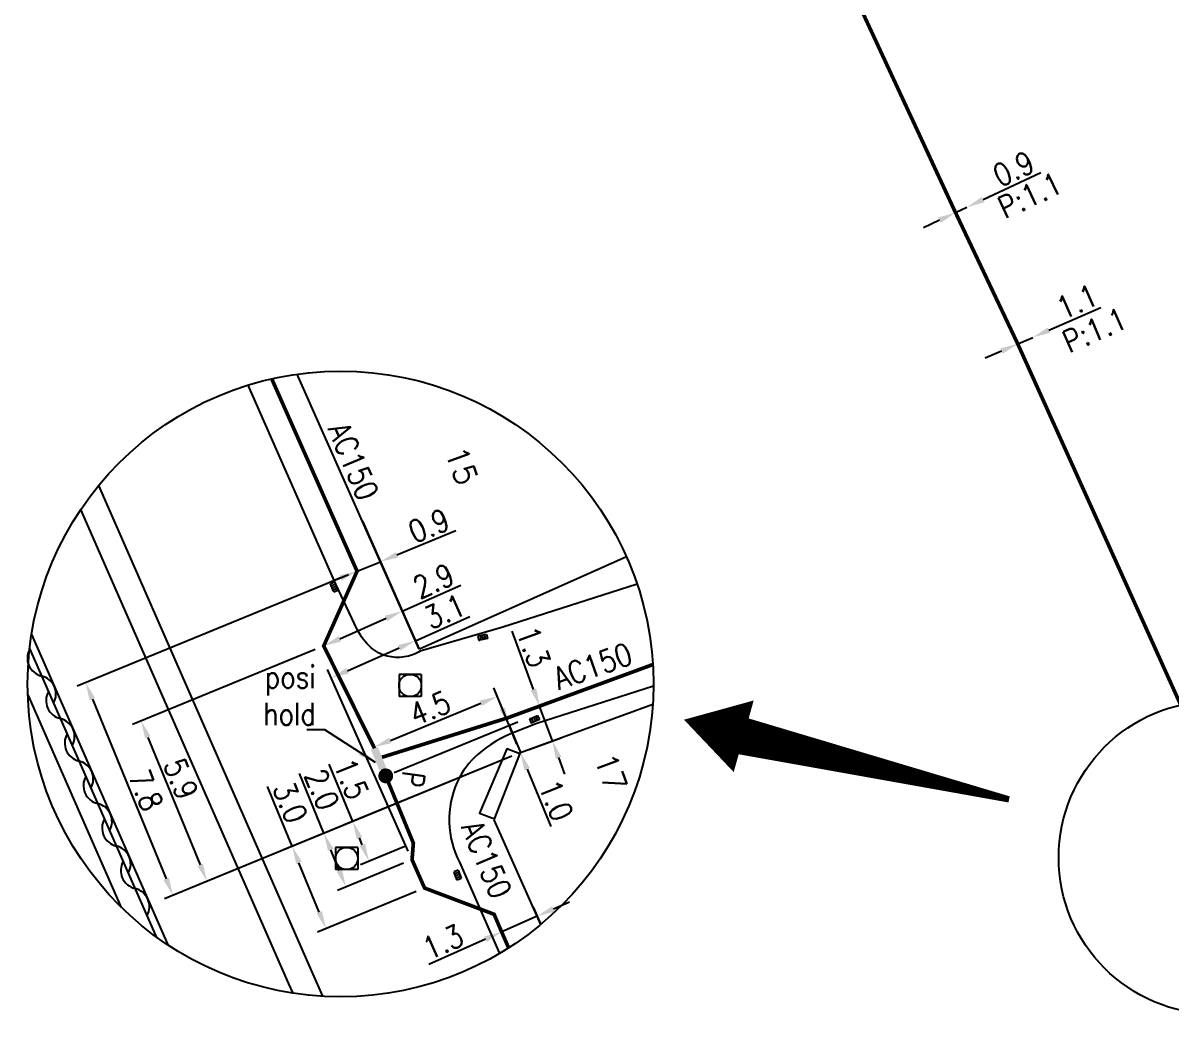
# Model space of a CAD drawing. Header units: millimetres. Extents: x 149996 to 151004, y 126998 to 128018.
# Drawn here: x 150413.4 to 150490.8, y 127157.5 to 127224.4 of the extents above; entities that cross this region are included whole.
import ezdxf
from ezdxf.enums import TextEntityAlignment as Align

# ---------------------------------------------------------------- set-up
doc = ezdxf.new("R2010")
doc.units = ezdxf.units.MM
doc.header["$PDMODE"] = 34
doc.linetypes.add('L_100_AP', pattern=[14, 10, -1.5, 1, -1.5])
doc.layers.get('0').update_dxf_attribs({"linetype": 'CONTINUOUS'})
doc.layers.get('DEFPOINTS').update_dxf_attribs({"linetype": 'CONTINUOUS'})
for name, color, linetype in [('L_140', 3, 'CONTINUOUS'), ('L_300', 7, 'CONTINUOUS'), ('L_340', 7, 'CONTINUOUS')]:
    doc.layers.add(name, color=color, linetype=linetype)
doc.styles.add('G_ROMANS', font='ROMANS.SHX', dxfattribs={"width": 0.75})
doc.styles.get("Standard").update_dxf_attribs({"font": 'romans.shx', "width": 0.85})
doc.dimstyles.new('Copy of STANDARD', dxfattribs={"dimtxt": 1.5, "dimasz": 1.2, "dimexe": 0.625, "dimexo": 0.625, "dimgap": 0.25, "dimtad": 1, "dimdec": 1, "dimlfac": 0.5, "dimzin": 0, "dimdsep": 46, "dimtxsty": 'Standard', "dimcen": -0.5, "dimadec": 0, "dimazin": 0, "dimtfac": 1, "dimtdec": 1, "dimtmove": 0, "dimatfit": 3, "dimfxl": 0, "dimtolj": 1, "dimtzin": 0, "dimarcsym": 0})
doc.dimstyles.get("Standard").update_dxf_attribs({"dimtxt": 1.5, "dimasz": 1.2, "dimexe": 0.625, "dimexo": 0.625, "dimgap": 0.25, "dimtad": 1, "dimdec": 1, "dimzin": 0, "dimdsep": 46, "dimtxsty": 'Standard', "dimcen": -0.5, "dimadec": 0, "dimazin": 0, "dimtfac": 1, "dimtdec": 1, "dimtmove": 0, "dimatfit": 3, "dimfxl": 0, "dimtolj": 1, "dimtzin": 0, "dimarcsym": 0})

# ---------------------------------------------------------------- blocks, each defined once
blk = doc.blocks.new('*D397')
at = {"layer": 'DEFPOINTS', "color": 0, "linetype": 'Continuous', "transparency": 16777216}
for p in [(150481.512, 127203.171), (150481.512, 127203.171), (150480.505, 127202.728)]:
    blk.add_point(p, dxfattribs=at)
at = {"layer": 'L_140', "color": 0, "linetype": 'Continuous', "lineweight": -2, "transparency": 16777216}
for p, q in [((150482.61, 127203.655), (150486.111, 127205.196)), ((150480.505, 127202.728), (150481.512, 127203.171)), ((150479.407, 127202.245), (150478.309, 127201.762))]:
    blk.add_line(p, q, dxfattribs=at)
at = {"layer": 'L_140', "color": 0, "linetype": 'Continuous', "transparency": 16777216}
for points in [[(150482.53, 127203.838), (150482.691, 127203.472), (150481.512, 127203.171)], [(150479.326, 127202.428), (150479.487, 127202.062), (150480.505, 127202.728)]]:
    blk.add_solid(points, dxfattribs=at)
at = {"layer": 'L_140', "color": 0, "linetype": 'Continuous', "transparency": 16777216, "insert": (150484.507, 127205.582), "char_height": 1.5, "attachment_point": 5, "rotation": 23.75385}
blk.add_mtext('\\A1;1.1', dxfattribs=at)
blk = doc.blocks.new('*D398')
at = {"layer": 'DEFPOINTS', "color": 0, "linetype": 'Continuous', "transparency": 16777216}
for p in [(150476.306, 127211.588), (150477.074, 127211.951), (150477.074, 127211.951)]:
    blk.add_point(p, dxfattribs=at)
at = {"layer": 'L_140', "color": 0, "linetype": 'Continuous', "lineweight": -2, "transparency": 16777216}
for p, q in [((150478.16, 127212.463), (150482.059, 127214.301)), ((150476.306, 127211.588), (150477.074, 127211.951)), ((150475.22, 127211.076), (150474.135, 127210.564))]:
    blk.add_line(p, q, dxfattribs=at)
at = {"layer": 'L_140', "color": 0, "linetype": 'Continuous', "transparency": 16777216}
for points in [[(150478.075, 127212.643), (150478.245, 127212.282), (150477.074, 127211.951)], [(150475.135, 127211.257), (150475.306, 127210.895), (150476.306, 127211.588)]]:
    blk.add_solid(points, dxfattribs=at)
at = {"layer": 'L_140', "color": 0, "linetype": 'Continuous', "transparency": 16777216, "insert": (150480.225, 127214.542), "char_height": 1.5, "attachment_point": 5, "rotation": 25.24728}
blk.add_mtext('\\A1;0.9', dxfattribs=at)
blk = doc.blocks.new('*D416')
at = {"layer": 'DEFPOINTS', "color": 0, "linetype": 'Continuous', "transparency": 16777216}
for p in [(150446.086, 127177.493), (150449.107, 127175.939), (150446.948, 127175.146)]:
    blk.add_point(p, dxfattribs=at)
at = {"layer": 'L_140', "color": 0, "linetype": 'Continuous', "lineweight": -2, "transparency": 16777216}
for p, q in [((150447.832, 127179.412), (150446.389, 127183.345)), ((150446.673, 127177.708), (150448.832, 127178.501)), ((150449.107, 127175.939), (150448.246, 127178.285)), ((150447.535, 127175.361), (150449.694, 127176.154)), ((150449.521, 127174.812), (150449.934, 127173.686))]:
    blk.add_line(p, q, dxfattribs=at)
at = {"layer": 'L_140', "color": 0, "linetype": 'Continuous', "transparency": 16777216}
for points in [[(150448.02, 127179.481), (150447.645, 127179.343), (150448.246, 127178.285)], [(150449.708, 127174.881), (150449.333, 127174.743), (150449.107, 127175.939)]]:
    blk.add_solid(points, dxfattribs=at)
at = {"layer": 'L_140', "color": 0, "linetype": 'Continuous', "transparency": 16777216, "insert": (150447.843, 127182.286), "char_height": 1.5, "attachment_point": 5, "rotation": 290.15572}
blk.add_mtext('\\A1;1.3', dxfattribs=at)
blk = doc.blocks.new('*D417')
at = {"layer": 'DEFPOINTS', "color": 0, "linetype": 'Continuous', "transparency": 16777216}
for p in [(150446.948, 127175.146), (150431.552, 127168.824), (150440.485, 127166.006)]:
    blk.add_point(p, dxfattribs=at)
at = {"layer": 'L_140', "color": 0, "linetype": 'Continuous', "lineweight": -2, "transparency": 16777216}
for p, q in [((150446.37, 127174.909), (150430.973, 127168.587)), ((150431.552, 127168.824), (150429.891, 127172.868)), ((150433.375, 127164.384), (150432.007, 127167.714)), ((150439.907, 127165.769), (150433.252, 127163.037))]:
    blk.add_line(p, q, dxfattribs=at)
at = {"layer": 'L_140', "color": 0, "linetype": 'Continuous', "transparency": 16777216}
for points in [[(150432.192, 127167.79), (150431.822, 127167.638), (150431.552, 127168.824)], [(150433.56, 127164.46), (150433.19, 127164.308), (150433.831, 127163.274)]]:
    blk.add_solid(points, dxfattribs=at)
at = {"layer": 'L_140', "color": 0, "linetype": 'Continuous', "transparency": 16777216, "insert": (150431.419, 127171.781), "char_height": 1.5, "attachment_point": 5, "rotation": 292.32279}
blk.add_mtext('\\A1;3.0', dxfattribs=at)
blk = doc.blocks.new('*D418')
at = {"layer": 'DEFPOINTS', "color": 0, "linetype": 'Continuous', "transparency": 16777216}
for p in [(150446.948, 127175.146), (150446.948, 127175.146), (150437.863, 127173.578)]:
    blk.add_point(p, dxfattribs=at)
at = {"layer": 'L_300', "color": 0, "linetype": 'Continuous', "lineweight": -2, "transparency": 16777216}
for p, q in [((150445.732, 127178.106), (150445.277, 127179.216)), ((150438.441, 127173.815), (150446.766, 127177.233)), ((150446.188, 127176.996), (150446.948, 127175.146)), ((150447.404, 127174.036), (150448.995, 127170.161))]:
    blk.add_line(p, q, dxfattribs=at)
at = {"layer": 'L_300', "color": 0, "linetype": 'Continuous', "transparency": 16777216}
for points in [[(150445.917, 127178.182), (150445.547, 127178.03), (150446.188, 127176.996)], [(150447.589, 127174.112), (150447.219, 127173.96), (150446.948, 127175.146)]]:
    blk.add_solid(points, dxfattribs=at)
at = {"layer": 'L_300', "color": 0, "linetype": 'Continuous', "transparency": 16777216, "insert": (150449.352, 127171.923), "char_height": 1.5, "attachment_point": 5, "rotation": 292.32279}
blk.add_mtext('\\A1;1.0', dxfattribs=at)
blk = doc.blocks.new('*D419')
at = {"layer": 'DEFPOINTS', "color": 0, "linetype": 'Continuous', "transparency": 16777216}
for p in [(150438.98, 127184.696), (150438.98, 127184.696), (150433.678, 127182.345)]:
    blk.add_point(p, dxfattribs=at)
at = {"layer": 'L_140', "color": 0, "linetype": 'Continuous', "lineweight": -2, "transparency": 16777216}
for p, q in [((150438.98, 127184.696), (150442.921, 127186.443)), ((150434.775, 127182.832), (150437.883, 127184.21))]:
    blk.add_line(p, q, dxfattribs=at)
at = {"layer": 'L_140', "color": 0, "linetype": 'Continuous', "transparency": 16777216}
for points in [[(150437.802, 127184.393), (150437.964, 127184.027), (150438.98, 127184.696)], [(150434.694, 127183.014), (150434.856, 127182.649), (150433.678, 127182.345)]]:
    blk.add_solid(points, dxfattribs=at)
at = {"layer": 'L_140', "color": 0, "linetype": 'Continuous', "transparency": 16777216, "insert": (150441.093, 127186.727), "char_height": 1.5, "attachment_point": 5, "rotation": 23.91227}
blk.add_mtext('\\A1;2.9', dxfattribs=at)
blk = doc.blocks.new('*D420')
at = {"layer": 'DEFPOINTS', "color": 0, "linetype": 'Continuous', "transparency": 16777216}
for p in [(150436.037, 127191.334), (150439.864, 127182.702), (150439.637, 127167.918)]:
    blk.add_point(p, dxfattribs=at)
at = {"layer": 'L_140', "color": 0, "linetype": 'Continuous', "lineweight": -2, "transparency": 16777216}
for p, q in [((150436.29, 127190.763), (150440.117, 127182.131)), ((150439.864, 127182.702), (150443.527, 127184.326)), ((150435.293, 127180.675), (150438.767, 127182.216)), ((150439.384, 127168.489), (150433.943, 127180.76))]:
    blk.add_line(p, q, dxfattribs=at)
at = {"layer": 'L_140', "color": 0, "linetype": 'Continuous', "transparency": 16777216}
for points in [[(150438.686, 127182.399), (150438.848, 127182.033), (150439.864, 127182.702)], [(150435.212, 127180.858), (150435.374, 127180.493), (150434.196, 127180.189)]]:
    blk.add_solid(points, dxfattribs=at)
at = {"layer": 'L_140', "color": 0, "linetype": 'Continuous', "transparency": 16777216, "insert": (150441.839, 127184.672), "char_height": 1.5, "attachment_point": 5, "rotation": 23.91227}
blk.add_mtext('\\A1;3.1', dxfattribs=at)
blk = doc.blocks.new('*D421')
at = {"layer": 'DEFPOINTS', "color": 0, "linetype": 'Continuous', "transparency": 16777216}
for p in [(150445.392, 127178.936), (150437.066, 127175.518), (150446.948, 127175.146)]:
    blk.add_point(p, dxfattribs=at)
at = {"layer": 'L_140', "color": 0, "linetype": 'Continuous', "lineweight": -2, "transparency": 16777216}
for p, q in [((150446.71, 127175.724), (150445.154, 127179.514)), ((150438.176, 127175.974), (150444.282, 127178.48))]:
    blk.add_line(p, q, dxfattribs=at)
at = {"layer": 'L_140', "color": 0, "linetype": 'Continuous', "transparency": 16777216}
for points in [[(150444.206, 127178.665), (150444.358, 127178.295), (150445.392, 127178.936)], [(150438.1, 127176.159), (150438.252, 127175.788), (150437.066, 127175.518)]]:
    blk.add_solid(points, dxfattribs=at)
at = {"layer": 'L_140', "color": 0, "linetype": 'Continuous', "transparency": 16777216, "insert": (150440.849, 127178.152), "char_height": 1.5, "attachment_point": 5, "rotation": 22.32279}
blk.add_mtext('\\A1;4.5', dxfattribs=at)
blk = doc.blocks.new('L_300_12')
at = {"color": 0, "linetype": 'Continuous', "const_width": 0.497, "flags": 128}
blk.add_lwpolyline([(-0.252, 0, 1), (0.252, 0, 1)], format="xyb", close=True, dxfattribs=at)
at = {"color": 0, "linetype": 'Continuous', "style": 'G_ROMANS', "width": 0.75}
blk.add_text('P', height=1.5, dxfattribs=at).set_placement((0, 1.85), align=Align.MIDDLE)
at = {"color": 0, "linetype": 'Continuous', "style": 'G_ROMANS', "width": 0.75, "flags": 3}
for tag, p in [('DEF_LEG', (0, -5)), ('DEF_COUP', (0, -7.5)), ('DEF_TYPE', (0, -10))]:
    blk.add_attdef(tag, text='', height=1.2, dxfattribs=at).set_placement(p, align=Align.MIDDLE)
blk = doc.blocks.new('T420')
for p, q in [((0.75, 0.75), (-0.75, 0.75)), ((-0.75, 0.75), (-0.75, -0.75)), ((0.75, 0.75), (0.75, -0.75)), ((0.75, -0.75), (-0.75, -0.75))]:
    blk.add_line(p, q)
blk.add_ellipse((0, 0), major_axis=(-0.53, 0.53), ratio=1, start_param=3.926991, end_param=10.210176)
blk = doc.blocks.new('T400')
for p, q in [((-0.15, 0.3), (0.15, 0.3)), ((-0.15, -0.25), (-0.15, 0.3)), ((-0.15, 0.15), (0.15, 0.15)), ((-0.15, 0), (0.15, 0)), ((0.15, 0.3), (0.15, -0.25)), ((-0.15, -0.15), (0.15, -0.15)), ((-0.15, -0.25), (-0.15, -0.3)), ((-0.15, -0.3), (0.15, -0.3)), ((0.15, -0.3), (0.15, -0.25))]:
    blk.add_line(p, q)
blk = doc.blocks.new('t310o')
at = {"color": 0, "linetype": 'Continuous'}
for centre, start, end in [((-0.5, 0.375), 216.8699, 323.1304), ((0.5, -0.375), 36.8699, 143.1303)]:
    blk.add_arc(centre, 0.625, start, end, dxfattribs=at)
blk = doc.blocks.new('*D422')
at = {"layer": 'DEFPOINTS', "color": 0, "linetype": 'Continuous', "transparency": 16777216}
for p in [(150446.948, 127175.146), (150433.695, 127169.704), (150439.637, 127167.918)]:
    blk.add_point(p, dxfattribs=at)
at = {"layer": 'L_140', "color": 0, "linetype": 'Continuous', "lineweight": -2, "transparency": 16777216}
for p, q in [((150446.37, 127174.909), (150433.117, 127169.467)), ((150433.695, 127169.704), (150432.034, 127173.748)), ((150434.724, 127167.197), (150434.151, 127168.594)), ((150439.059, 127167.68), (150434.602, 127165.85))]:
    blk.add_line(p, q, dxfattribs=at)
at = {"layer": 'L_140', "color": 0, "linetype": 'Continuous', "transparency": 16777216}
for points in [[(150434.336, 127168.67), (150433.966, 127168.518), (150433.695, 127169.704)], [(150434.909, 127167.273), (150434.539, 127167.121), (150435.18, 127166.087)]]:
    blk.add_solid(points, dxfattribs=at)
at = {"layer": 'L_140', "color": 0, "linetype": 'Continuous', "transparency": 16777216, "insert": (150433.562, 127172.661), "char_height": 1.5, "attachment_point": 5, "rotation": 292.32279}
blk.add_mtext('\\A1;2.0', dxfattribs=at)
blk = doc.blocks.new('*D423')
at = {"layer": 'DEFPOINTS', "color": 0, "linetype": 'Continuous', "transparency": 16777216}
for p in [(150446.948, 127175.146), (150435.635, 127170.501), (150439.726, 127169.04)]:
    blk.add_point(p, dxfattribs=at)
at = {"layer": 'L_140', "color": 0, "linetype": 'Continuous', "lineweight": -2, "transparency": 16777216}
for p, q in [((150446.37, 127174.909), (150435.057, 127170.263)), ((150435.635, 127170.501), (150434.044, 127174.376)), ((150436.282, 127168.924), (150436.091, 127169.391)), ((150439.148, 127168.803), (150436.16, 127167.576))]:
    blk.add_line(p, q, dxfattribs=at)
at = {"layer": 'L_140', "color": 0, "linetype": 'Continuous', "transparency": 16777216}
for points in [[(150436.276, 127169.467), (150435.906, 127169.315), (150435.635, 127170.501)], [(150436.467, 127169), (150436.097, 127168.848), (150436.738, 127167.814)]]:
    blk.add_solid(points, dxfattribs=at)
at = {"layer": 'L_140', "color": 0, "linetype": 'Continuous', "transparency": 16777216, "insert": (150435.536, 127173.373), "char_height": 1.5, "attachment_point": 5, "rotation": 292.32279}
blk.add_mtext('\\A1;1.5', dxfattribs=at)
blk = doc.blocks.new('*D424')
at = {"layer": 'DEFPOINTS', "color": 0, "linetype": 'Continuous', "transparency": 16777216}
for p in [(150433.678, 127182.345), (150446.948, 127175.146), (150425.802, 127166.463)]:
    blk.add_point(p, dxfattribs=at)
at = {"layer": 'L_140', "color": 0, "linetype": 'Continuous', "lineweight": -2, "transparency": 16777216}
for p, q in [((150433.1, 127182.108), (150420.78, 127177.049)), ((150421.813, 127176.177), (150425.346, 127167.574)), ((150446.37, 127174.909), (150425.223, 127166.226))]:
    blk.add_line(p, q, dxfattribs=at)
at = {"layer": 'L_140', "color": 0, "linetype": 'Continuous', "transparency": 16777216}
for points in [[(150421.998, 127176.253), (150421.628, 127176.101), (150421.358, 127177.287)], [(150425.531, 127167.649), (150425.161, 127167.498), (150425.802, 127166.463)]]:
    blk.add_solid(points, dxfattribs=at)
at = {"layer": 'L_140', "color": 0, "linetype": 'Continuous', "transparency": 16777216, "insert": (150424.043, 127173.38), "char_height": 1.5, "attachment_point": 5, "rotation": 292.32279}
blk.add_mtext('\\A1;5.9', dxfattribs=at)
blk = doc.blocks.new('*D425')
at = {"layer": 'DEFPOINTS', "color": 0, "linetype": 'Continuous', "transparency": 16777216}
for p in [(150435.928, 127187.388), (150446.948, 127175.146), (150423.504, 127165.52)]:
    blk.add_point(p, dxfattribs=at)
at = {"layer": 'L_140', "color": 0, "linetype": 'Continuous', "lineweight": -2, "transparency": 16777216}
for p, q in [((150435.349, 127187.15), (150417.035, 127179.63)), ((150418.069, 127178.758), (150423.048, 127166.63)), ((150446.37, 127174.909), (150422.926, 127165.283))]:
    blk.add_line(p, q, dxfattribs=at)
at = {"layer": 'L_140', "color": 0, "linetype": 'Continuous', "transparency": 16777216}
for points in [[(150418.254, 127178.834), (150417.884, 127178.682), (150417.613, 127179.868)], [(150423.233, 127166.706), (150422.863, 127166.554), (150423.504, 127165.52)]]:
    blk.add_solid(points, dxfattribs=at)
at = {"layer": 'L_140', "color": 0, "linetype": 'Continuous', "transparency": 16777216, "insert": (150421.676, 127172.606), "char_height": 1.5, "attachment_point": 5, "rotation": 292.32279}
blk.add_mtext('\\A1;7.8', dxfattribs=at)
blk = doc.blocks.new('L_340_02')
at = {"color": 0, "linetype": 'Continuous'}
blk.add_solid([(-0.75, 0.5), (0.75, 0.5), (-0.75, 0), (0.75, 0)], dxfattribs=at)
at = {"color": 0, "linetype": 'Continuous', "width": 0.75, "flags": 3}
for tag, p in [('DEF_LEG', (0, -4.5)), ('DEF_COUP', (0, -7)), ('DEF_TYPE', (0, -9.5))]:
    blk.add_attdef(tag, text='', height=1.2, dxfattribs=at).set_placement(p, align=Align.MIDDLE)
blk = doc.blocks.new('*D428')
at = {"layer": 'DEFPOINTS', "color": 0, "linetype": 'Continuous', "transparency": 16777216}
for p in [(150435.928, 127187.388), (150435.928, 127187.388), (150437.5, 127188.033)]:
    blk.add_point(p, dxfattribs=at)
at = {"layer": 'L_140', "color": 0, "linetype": 'Continuous', "lineweight": -2, "transparency": 16777216}
for p, q in [((150438.61, 127188.489), (150442.598, 127190.126)), ((150435.928, 127187.388), (150437.5, 127188.033)), ((150434.817, 127186.932), (150433.707, 127186.476))]:
    blk.add_line(p, q, dxfattribs=at)
at = {"layer": 'L_140', "color": 0, "linetype": 'Continuous', "transparency": 16777216}
for points in [[(150438.534, 127188.674), (150438.686, 127188.304), (150437.5, 127188.033)], [(150434.742, 127187.117), (150434.893, 127186.747), (150435.928, 127187.388)]]:
    blk.add_solid(points, dxfattribs=at)
at = {"layer": 'L_140', "color": 0, "linetype": 'Continuous', "transparency": 16777216, "insert": (150440.779, 127190.461), "char_height": 1.5, "attachment_point": 5, "rotation": 22.32279}
blk.add_mtext('\\A1;0.9', dxfattribs=at)
blk = doc.blocks.new('*D429')
at = {"layer": 'DEFPOINTS', "color": 0, "linetype": 'Continuous', "transparency": 16777216}
for p in [(150447.548, 127165.296), (150445.685, 127163.043), (150445.685, 127163.043)]:
    blk.add_point(p, dxfattribs=at)
at = {"layer": 'L_140', "color": 0, "linetype": 'Continuous', "lineweight": -2, "transparency": 16777216}
for p, q in [((150449.173, 127164.6), (150450.269, 127165.089)), ((150448.077, 127164.111), (150445.685, 127163.043)), ((150447.803, 127164.725), (150448.332, 127163.54)), ((150444.589, 127162.554), (150440.763, 127160.847))]:
    blk.add_line(p, q, dxfattribs=at)
at = {"layer": 'L_140', "color": 0, "linetype": 'Continuous', "transparency": 16777216}
for points in [[(150449.092, 127164.783), (150449.255, 127164.418), (150448.077, 127164.111)], [(150444.507, 127162.737), (150444.67, 127162.372), (150445.685, 127163.043)]]:
    blk.add_solid(points, dxfattribs=at)
at = {"layer": 'L_140', "color": 0, "linetype": 'Continuous', "transparency": 16777216, "insert": (150441.721, 127162.369), "char_height": 1.5, "attachment_point": 5, "rotation": 24.05111}
blk.add_mtext('\\A1;1.3', dxfattribs=at)

msp = doc.modelspace()

# ---------------------------------------------------------------- linework, layer by layer
at = {"layer": 'L_140', "linetype": 'L_100_AP', "const_width": 0.25, "flags": 128}
for points in [[(150494.163, 127167.296), (150493.255, 127169.345), (150494.374, 127171.859), (150491.618, 127178.098), (150480.505, 127202.728), (150476.306, 127211.588), (150441.265, 127287.084), (150433.781, 127303.593), (150433.781, 127303.593)], [(150437.1, 127175.436), (150437.066, 127175.518), (150433.678, 127182.345), (150435.928, 127187.388), (150435.928, 127187.388), (150430.168, 127200.376)], [(150437.61, 127174.835), (150446.086, 127177.493), (150455.888, 127181.091)], [(150446.154, 127161.969), (150445.685, 127163.043), (150445.174, 127164.237), (150440.485, 127166.006), (150439.637, 127167.918), (150439.726, 127169.04), (150437.863, 127173.578), (150437.67, 127174.049)]]:
    msp.add_lwpolyline(points, dxfattribs=at)
at = {"layer": 'L_140', "color": 7, "flags": 128}
for points in [[(150440.117, 127182.131), (150431.956, 127200.537), (150431.889, 127200.69)], [(150418.486, 127193.165), (150432.92, 127160.251), (150433.605, 127158.701)], [(150431.618, 127158.91), (150431.334, 127159.553), (150417.296, 127191.565)], [(150454.11, 127188.354), (150440.15, 127182.137)], [(150413.968, 127183.124), (150423.152, 127162.18)], [(150413.836, 127182.163), (150422.385, 127162.713)], [(150413.714, 127179.053), (150419.986, 127164.75)], [(150445.175, 127170.614), (150446.948, 127175.146), (150455.885, 127178.427)], [(150446.915, 127175.063), (150446.033, 127175.408), (150444.2, 127171.064), (150445.198, 127170.674)], [(150448.326, 127163.555), (150445.175, 127170.614)]]:
    msp.add_lwpolyline(points, dxfattribs=at)
for points in [[(150454.826, 127186.514), (150445.755, 127183.605), (150440.195, 127181.995, -0.099805), (150439.11, 127181.602, -0.099805), (150437.958, 127181.66, -0.121032), (150436.857, 127182.248, -0.09865), (150435.944, 127183.466), (150434.489, 127186.507), (150428.574, 127199.951)], [(150455.928, 127179.634), (150448.049, 127177.107), (150446.569, 127176.536, 0.087432), (150444.094, 127175.043, 0.107784), (150442.69, 127173.153, 0.113383), (150442.145, 127170.441, 0.113383), (150442.839, 127167.762), (150445.544, 127161.595)]]:
    msp.add_lwpolyline(points, format="xyb", dxfattribs=at)
at = {"layer": 'L_140', "color": 7, "linetype": 'Continuous', "flags": 128}
msp.add_lwpolyline([(150479.92, 127171.99, 0.418, 2.509, 0), (150462.014, 127176.248, 2.509, 0, 0), (150457.986, 127177.369, 0, 5.017, 0), (150462.014, 127176.248, 5.017, 5.017, 0)], format="xyseb", dxfattribs=at)
at = {"layer": 'L_140', "color": 7, "linetype": 'Continuous'}
for centre, radius in [((150434.815, 127179.78), 21.114), ((150493.823, 127168.063), 10.557)]:
    msp.add_circle(centre, radius, dxfattribs=at)

# ---------------------------------------------------------------- block references
at = {"layer": 'L_140', "color": 7}
for p, rotation in [((150434.379, 127186.329), 22.47482594045561), ((150444.4, 127182.927), 281.4288305202757), ((150447.898, 127177.401), 293.6534643483164), ((150442.715, 127166.874), 199.7560455704367)]:
    msp.add_blockref('T400', p, dxfattribs=dict(at, rotation=rotation))
at = {"layer": 'L_140', "color": 7, "xscale": 1.999999999995947, "yscale": 2, "zscale": 2, "rotation": 293.7278673128459}
for p in [(150414.649, 127180.313), (150415.909, 127177.446), (150417.17, 127174.578), (150418.43, 127171.711), (150419.69, 127168.844), (150420.951, 127165.977)]:
    msp.add_blockref('t310o', p, dxfattribs=at)
at = {"layer": 'L_140', "color": 7}
for p in [(150439.513, 127179.678), (150435.224, 127168.002)]:
    msp.add_blockref('T420', p, dxfattribs=at)
at = {"layer": 'L_300', "rotation": 262.8776697301718}
msp.add_blockref('L_300_12', (150437.863, 127173.578), dxfattribs=at)
at = {"layer": 'L_340', "rotation": 292.3227923254407}
msp.add_blockref('L_340_02', (150437.148, 127174.645), dxfattribs=at)

# ---------------------------------------------------------------- texts
at = {"layer": 'L_140', "linetype": 'Continuous', "width": 0.85}
for s, rotation, p in [('P:1.1', 25.24728, (150479.648, 127211.134)), ('P:1.1', 23.75385, (150483.975, 127202.09)), ('AC150', 292.93899, (150433.936, 127197.002)), ('AC150', 19.58614, (150449.541, 127179.376)), ('AC150', 292.93899, (150442.921, 127170.132))]:
    msp.add_text(s, height=1.5, rotation=rotation, dxfattribs=at).set_placement(p)
at = {"layer": 'L_140', "color": 7, "linetype": 'Continuous'}
for s, rotation, p in [('15', 290.1049, (150442.983, 127194.512)), ('17', 290.22735, (150453.045, 127173.818))]:
    msp.add_text(s, height=1.5, rotation=rotation, dxfattribs=at).set_placement(p, align=Align.MIDDLE)
at = {"layer": 'L_340', "linetype": 'Continuous', "insert": (150433.149, 127177.006), "char_height": 1.5, "attachment_point": 9}
msp.add_mtext('\\A1;posi\\Phold', dxfattribs=at)

# ---------------------------------------------------------------- dimensions: what is measured, and where the dimension line sits
at = {"layer": 'L_140', "linetype": 'Continuous'}
for base, p1, p2, angle, dimstyle, picture, middle in [((150477.0745, 127211.9507), (150476.3057, 127211.5881), (150477.0745, 127211.9507), 205.24728, 'Standard', '*D398', (150480.652, 127213.6378)), ((150481.512, 127203.171), (150480.505, 127202.728), (150481.512, 127203.171), 203.75385, 'Standard', '*D397', (150484.91, 127204.667)), ((150435.927544, 127187.387607), (150437.500144, 127188.033308), (150435.927544, 127187.387607), 22.322792, 'Copy of STANDARD', '*D428', (150441.159081, 127189.535648)), ((150439.864, 127182.702), (150439.637, 127167.918), (150436.037, 127191.334), 203.91227, 'Copy of STANDARD', '*D420', (150442.244, 127183.757)), ((150438.98, 127184.696), (150433.678, 127182.345), (150438.98, 127184.696), 203.91227, 'Copy of STANDARD', '*D419', (150441.499, 127185.813)), ((150423.504, 127165.52), (150435.928, 127187.388), (150446.948, 127175.146), 112.32279, 'Copy of STANDARD', '*D425', (150420.751, 127172.226)), ((150449.1072, 127175.9386), (150446.0864, 127177.4929), (150446.9478, 127175.146), 110.15572, 'Copy of STANDARD', '*D416', (150446.9038, 127181.9416)), ((150425.80163, 127166.46346), (150433.67767, 127182.34517), (150446.94784, 127175.14598), 112.32279, 'Copy of STANDARD', '*D424', (150423.11777, 127172.99999)), ((150445.392, 127178.936), (150437.066, 127175.518), (150446.948, 127175.146), 202.32279, 'Copy of STANDARD', '*D421', (150441.229, 127177.227)), ((150431.552, 127168.824), (150440.485, 127166.006), (150446.948, 127175.146), 292.32279, 'Copy of STANDARD', '*D417', (150430.494, 127171.401)), ((150433.695, 127169.704), (150439.637, 127167.918), (150446.948, 127175.146), 292.32279, 'Copy of STANDARD', '*D422', (150432.637, 127172.281)), ((150435.635, 127170.501), (150439.726, 127169.04), (150446.948, 127175.146), 292.32279, 'Copy of STANDARD', '*D423', (150434.611, 127172.994)), ((150445.685, 127163.043), (150447.548, 127165.296), (150445.685, 127163.043), 24.05111, 'Copy of STANDARD', '*D429', (150442.128, 127161.456))]:
    dim = msp.add_linear_dim(base=base, p1=p1, p2=p2, angle=angle, dimstyle=dimstyle, dxfattribs=at)
    dim.commit()
    dim.dimension.update_dxf_attribs({"geometry": picture, "text_midpoint": middle, "dimtype": 160})
at = {"layer": 'L_300', "linetype": 'Continuous'}
dim = msp.add_linear_dim(base=(150446.948, 127175.146), p1=(150437.863, 127173.578), p2=(150446.948, 127175.146), angle=112.32279, dimstyle='Copy of STANDARD', dxfattribs=at)
dim.commit()
dim.dimension.update_dxf_attribs({"geometry": '*D418', "text_midpoint": (150448.427, 127171.543), "dimtype": 160})

# ---------------------------------------------------------------- leaders
at = {"layer": 'L_340', "linetype": 'Continuous'}
msp.add_leader([(150437.175, 127174.488), (150433.75, 127176.684), (150432.55, 127176.684)], dimstyle='Copy of STANDARD', dxfattribs=at)

doc.saveas('drawing.dxf')
